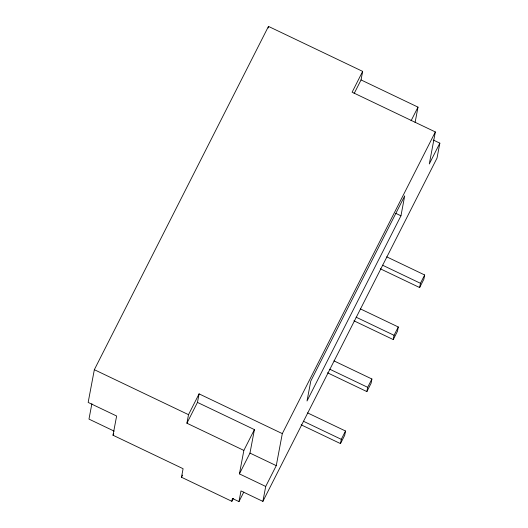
<?xml version="1.0" encoding="UTF-8"?>
<svg xmlns="http://www.w3.org/2000/svg" width="528" height="528" viewBox="0 0 528 528"><rect width="100%" height="100%" fill="white"/><g stroke="black" fill="none" stroke-linecap="round" stroke-linejoin="round"><path stroke-width="0.79" d="M354.136 93.555L361.046 79.926L362.663 71.386L268.475 26.4L94.34 369.692L88.156 402.422L116.629 416.018L112.999 435.23L183.091 468.706L181.48 477.246L231.858 501.31L233.35 498.366M91.885 403.715L88.975 419.107L114.18 431.145M265.709 486.446L239.422 473.893L243.857 450.41L186.912 423.212L188.522 414.671L199.076 393.868L282.308 433.62L276.263 465.643L265.709 486.446L262.885 501.389L240.979 490.928L238.966 501.6L232.393 498.458L231.858 501.31M186.912 423.212L197.465 402.409L199.076 393.868M268.178 27.997L268.475 26.4M239.422 473.893L249.975 453.09L254.417 429.607L197.465 402.409M301.132 424.809L340.487 443.606L341.293 439.336L345.517 431.013L307.573 412.896M345.517 431.013L344.705 435.283L340.487 443.606M415.087 122.509L417.998 107.125L361.046 79.926M327.518 372.794L366.868 391.591L367.679 387.321L371.897 378.998L333.96 360.881M400.95 215.813L404.712 195.888L310.787 381.058L307.019 400.983L400.95 215.813L395.756 213.332M371.897 378.998L371.092 383.269L366.868 391.591M353.905 320.786L393.254 339.577L394.06 335.306L398.284 326.99L360.347 308.867M398.284 326.99L397.478 331.254L393.254 339.577M362.663 71.386L352.11 92.189L435.343 131.941L429.29 163.964L439.844 143.154L433.27 140.019M439.844 143.154L437.019 158.096L262.885 501.389M380.285 268.772L419.641 287.562L420.446 283.298L424.67 274.976L386.727 256.852M424.67 274.976L423.859 279.246L419.641 287.562M112.999 435.23L113.744 433.765M181.48 477.246L182.569 475.094M243.857 450.41L254.417 429.607M411.081 120.754L417.998 107.125M238.966 501.6L243.797 492.07M282.308 433.62L435.343 131.941M382.51 265.175L420.446 283.298M356.123 317.189L394.06 335.306M329.736 369.204L367.679 387.321M303.356 421.219L341.293 439.336M94.34 369.692L188.522 414.671M249.975 453.09L276.263 465.643"/></g></svg>
